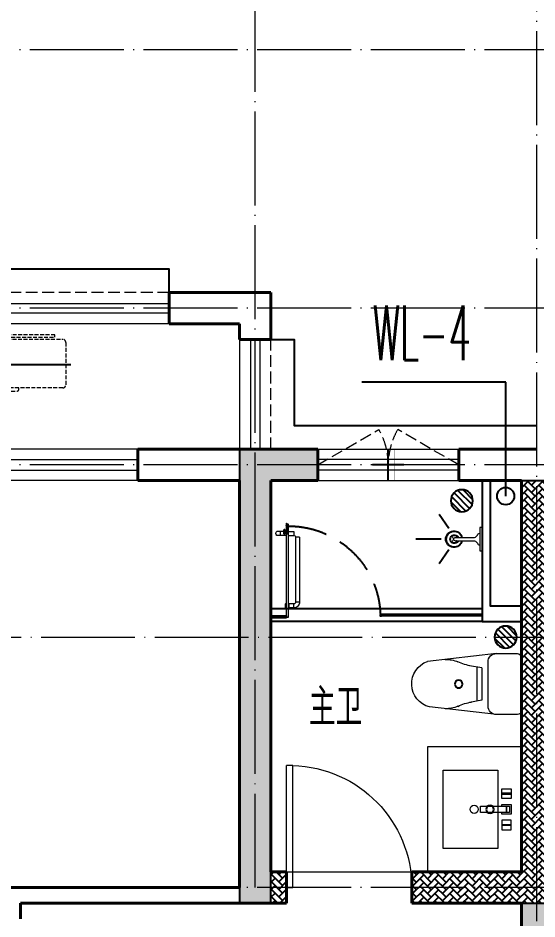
# Model space of a CAD drawing. Extents: x 27938 to 1042331, y -235042 to 1535213.
# Drawn here: x 703501 to 706817, y 448032 to 453785 of the extents above; entities that cross this region are included whole.
import ezdxf

# ---------------------------------------------------------------- set-up
doc = ezdxf.new("R2010")
doc.units = 0
doc.header["$LTSCALE"] = 1000
doc.header["$MEASUREMENT"] = 0
doc.linetypes.add('DASH', pattern=[0.35, 0.25, -0.1])
doc.linetypes.add('DOTE', pattern=[2.42, 2, -0.2, 0.02, -0.2])
for name, color, linetype in [('$RECOVER_210609100354-32', 7, 'Continuous'), ('3.5方案汇报，与郭总、侯月琴确定户型_t8$0$2020.03.04 -1安徽标准化洋房户型(UA）_t8_t8$0$看线', 154, 'Continuous'), ('COLUMN', 9, 'Continuous'), ('DIM_污水', 3, 'Continuous'), ('EQUIP_地漏', 7, 'Continuous'), ('EQUIP_污水', 7, 'Continuous'), ('IP-bath&kitchen-JOHNSON', 4, 'Continuous'), ('P-bath&kitchen-JOHNSON', 4, 'Continuous'), ('PUB_TEXT', 4, 'Continuous'), ('TWT_LEAD', 3, 'Continuous'), ('VPIPE-污水', 2, 'W'), ('保温', 6, 'Continuous'), ('机电标识类', 1, 'Continuous'), ('看线', 251, 'Continuous')]:
    doc.layers.add(name, color=color, linetype=linetype)
for name, color, linetype, lineweight in [('DOTE', 19, 'DOTE', 9), ('LVTRY', 1, 'Continuous', 13), ('PUB_HATCH', 8, 'Continuous', 9), ('WALL', 9, 'Continuous', 40), ('WINDOW', 8, 'Continuous', 15), ('平面-栏杆', 135, 'Continuous', 15), ('平面-看线', 45, 'Continuous', 15), ('平面-空调室内机', 176, 'Continuous', 9), ('平面-空调预留孔', 173, 'Continuous', 15), ('空调', 76, 'Continuous', 13)]:
    doc.layers.add(name, color=color, linetype=linetype, lineweight=lineweight)
doc.styles.add('_TWT_SERIAL', font='simplex.shx', dxfattribs={"width": 0.6, "oblique": 10, "height": 3, "bigfont": 'aadri.shx'})
doc.styles.get("Standard").update_dxf_attribs({"font": 'gbenor.shx', "bigfont": 'gbcbig.shx'})
doc.styles.add('黑体', font='simhei.ttf')
doc.linetypes.add('W', pattern='A,3,-0.2,["W",Standard,S=0.25,R=0,X=-0.1,Y=-0.115],-0.2', length=3.4)

# ---------------------------------------------------------------- blocks, each defined once
blk = doc.blocks.new('rrrrrrrrrrrra')
at = {"color": 0}
for p, q in [((252.6, 483.7), (-87.4, 483.7)), ((-112.4, 458.7), (-112.4, 324.3)), ((277.6, 324.3), (277.6, 458.7)), ((-112.4, 324.3), (-63.7, -103.4)), ((277.6, 324.3), (227.5, -115.6)), ((-59.1, 271.1), (224.3, 271.1)), ((-20.6, 232.4), (-34.2, 153.6)), ((185.8, 232.4), (-20.6, 232.4)), ((185.8, 232.4), (199.4, 153.6)), ((191.3, 200.5), (-26.1, 200.5))]:
    blk.add_line(p, q, dxfattribs=at)
for centre, radius, start, end in [((-87.4, 458.7), 25, 90, 180), ((252.6, 458.7), 25, 0, 90), ((-59.1, 324.3), 53.3, 180, 270), ((224.3, 324.3), 53.3, 270, 0), ((-322.6, 209.8), 293.8, 333.53685, 351.48282), ((487.8, 209.8), 293.8, 188.51718, 206.46315), ((149, -3.2), 224.1, 158.52022, 180), ((16.2, -3.2), 224.1, 0, 21.47978), ((83.8, -63.6), 152.8, 195.07732, 340.11812)]:
    blk.add_arc(centre, radius, start, end, dxfattribs=at)
blk = doc.blocks.new('A$C1E0F638F')
at = {"color": 0}
for points in [[(499.7, 435.1), (499.7, 85.1), (0, 85.1), (0, 435.1)], [(269.9, 30), (229.9, 30), (229.9, 195), (269.9, 195)], [(119.9, 0), (179.9, 0), (179.9, 60), (119.9, 60)], [(379.9, 0), (319.9, 0), (319.9, 60), (379.9, 60)], [(146.9, 55), (152.9, 55), (152.9, 5), (146.9, 5)], [(229.9, 30), (269.9, 30), (269.9, 10), (229.9, 10)], [(352.9, 55), (346.9, 55), (346.9, 5), (352.9, 5)]]:
    blk.add_lwpolyline(points, close=True, dxfattribs=at)
blk.add_lwpolyline([(269.9, 60), (279.9, 60), (279.9, 0), (219.9, 0), (219.9, 60), (229.9, 60)], dxfattribs=at)
blk.add_circle((249.9, 236.3), 26, dxfattribs=at)
blk = doc.blocks.new('135')
blk.add_hatch(color=0).paths.add_polyline_path([(4.8, 1.8), (3.6, -1), (-4.7, 2.5), (-3.5, 5.3)])
at = {"color": 0}
for p, q in [((-6.3, 2.6), (5.4, -2.3)), ((-5.7, 2.9), (-5.2, 2.7)), ((-5.6, 18.9), (-3.4, 19.4)), ((-3.4, 19.4), (-5.5, 19.4)), ((5.2, 10.9), (-5.3, 10.9)), ((5.2, 9.7), (-5.2, 9.7)), ((-5.2, 2.7), (-3.8, 5.9)), ((-5, 10.9), (-5, 30.5)), ((-3.8, 5.9), (5.4, 2.1)), ((0, 0), (0, 39.1)), ((5.6, 18.9), (3.4, 19.3)), ((3.4, 19.3), (5.6, 19.3)), ((4.1, -1.2), (5.4, 2.1)), ((5, 10.9), (5, 32.3)), ((4.1, -1.2), (5.7, -1.8))]:
    blk.add_line(p, q, dxfattribs=at)
for centre, radius, start, end in [((6.2, 15.8), 13.5, 151.01474, 204.84033), ((13.5, 4.2), 20.5, 163.09243, 182.0012), ((-6, 3.6), 1, 184.22753, 248.46611), ((8.6, 15.5), 14.6, 166.278, 198.09535), ((13.5, 4.2), 19.5, 163.74431, 182.52687), ((-5.5, 3.3), 0.5, 181.9385, 247.25971), ((-5.2, 22.1), 0.5, 335.76434, 151.01474), ((3.8, 18.1), 9.42, 155.76434, 171.97728), ((5.2, 22.3), 0.5, 29.84246, 204.57404), ((-5.9, 17.2), 11.7, 10.47502, 24.57404), ((29.1, 6.7), 24, 172.94395, 199.23182), ((-6.3, 15.4), 12.4, 338.64492, 16.0476), ((-6, 15.8), 13.4, 334.91114, 29.84246), ((26.4, 6.3), 20.6, 169.14538, 199.95258), ((5.9, -1.2), 1.17, 247.45971, 19.95258), ((5.9, -1.4), 0.5, 247.45971, 19.23182)]:
    blk.add_arc(centre, radius, start, end, dxfattribs=at)
blk.add_open_spline([(-5, 30.5), (-4.1, 31.3), (-2.3, 33), (0.9, 29.2), (3.5, 31.1), (5, 32.3)], degree=3, knots=[0, 0, 0, 0, 3.066329, 6.218313, 11.124135, 11.124135, 11.124135, 11.124135], dxfattribs=at)
blk = doc.blocks.new('SDFAWERAWER')
at = {"layer": 'LVTRY', "color": 0}
for p, q in [((593941.2, -1242210.1), (593783.7, -1242594.8)), ((593964.6, -1242219.7), (593807.2, -1242604.4)), ((593941.2, -1242210.1), (593964.6, -1242219.7)), ((593987.8, -1242190.5), (593978.2, -1242214)), ((594007.5, -1242226), (593978.2, -1242214)), ((594017.1, -1242202.5), (593987.8, -1242190.5)), ((594015.8, -1242220.4), (594027.2, -1242192.7)), ((594015.8, -1242220.4), (594021.7, -1242222.8)), ((594025.7, -1242203.9), (594018.5, -1242221.5)), ((594018.5, -1242221.5), (594021.5, -1242220.3)), ((594025.4, -1242210.8), (594021.5, -1242220.3)), ((594022.6, -1242220.7), (594021.7, -1242222.8)), ((594021.7, -1242222.8), (594023.9, -1242221.9)), ((594022.6, -1242211.4), (594029.8, -1242193.8)), ((594024.2, -1242221.4), (594023.9, -1242221.9)), ((594025.4, -1242210.8), (594031.1, -1242196.8)), ((594027.2, -1242192.7), (594033, -1242195.1)), ((594027.7, -1242234.3), (594078.4, -1242255)), ((594029.8, -1242193.8), (594031.1, -1242196.8)), ((594032.2, -1242197.2), (594033, -1242195.1)), ((594033, -1242195.1), (594034, -1242197.4)), ((594033.8, -1242197.9), (594034, -1242197.4)), ((594047.3, -1242200.9), (594035.9, -1242228.7)), ((594035.9, -1242228.7), (594038.6, -1242229.7)), ((594037.3, -1242210.8), (594088, -1242231.6)), ((594038.6, -1242229.7), (594045.2, -1242213.6)), ((594038.6, -1242229.7), (594041.6, -1242228.5)), ((594041.6, -1242228.5), (594051.2, -1242205)), ((594049.9, -1242202), (594043.3, -1242218.2)), ((594047.3, -1242200.9), (594049.9, -1242202)), ((594049.9, -1242202), (594051.2, -1242205)), ((594057.1, -1242246.3), (594066.7, -1242222.8)), ((593783.7, -1242594.8), (593807.2, -1242604.4)), ((593803.2, -1242641.3), (593812.8, -1242617.9)), ((593803.2, -1242641.3), (593832.6, -1242653.3)), ((593812.8, -1242617.9), (593842.2, -1242629.9)), ((593842.2, -1242629.9), (593832.6, -1242653.3)), ((593845.2, -1242628.6), (593833.8, -1242656.3)), ((593847.8, -1242629.7), (593836.5, -1242657.4)), ((593845.2, -1242628.6), (593842.2, -1242629.9)), ((593847.8, -1242629.7), (593845.2, -1242628.6)), ((593847.1, -1242661.8), (593858.5, -1242634.1)), ((593849.8, -1242662.9), (593861.2, -1242635.2)), ((593852.1, -1242661.9), (593862.1, -1242637.4)), ((593858.5, -1242634.1), (593861.2, -1242635.2)), ((593861.2, -1242635.2), (593862.1, -1242637.4)), ((593833.8, -1242656.3), (593832.6, -1242653.3)), ((593836.5, -1242657.4), (593833.8, -1242656.3)), ((593847.1, -1242661.8), (593849.8, -1242662.9))]:
    blk.add_line(p, q, dxfattribs=at)
blk.add_lwpolyline([(593823.5, -1242717), (594045.8, -1242173.9), (594036.5, -1242170.2), (593814.2, -1242713.2)], close=True, dxfattribs=at)
blk.add_arc((594075.3, -1242240), 15.3, 281.79322, 33.70188, dxfattribs=at)
for centre, major_axis, start_param, end_param in [((593974.2, -1242223.6), (3.93, 9.6), 0, 1.570796), ((593816.8, -1242608.3), (13.5, 33.1), 1.570796, 3.141593), ((593816.8, -1242608.3), (3.93, 9.6), 1.570796, 3.141593)]:
    blk.add_ellipse(centre, major_axis=major_axis, ratio=1, start_param=start_param, end_param=end_param, dxfattribs=at)
at = {"layer": 'P-bath&kitchen-JOHNSON', "color": 0, "linetype": 'DASH'}
blk.add_arc((593809.8, -1242714), 586.2, 67.53695, 157.13247, dxfattribs=at)
at = {"layer": 'LVTRY', "color": 8, "xscale": -1, "rotation": 157.7329157530927}
blk.add_blockref('135', (594045.3, -1242161.9), dxfattribs=at)
blk = doc.blocks.new('A$C5DCB2F21')
at = {"layer": 'IP-bath&kitchen-JOHNSON', "color": 0}
for p, q in [((-68.3, -213.2), (-157.7, -275)), ((68.2, -213.2), (157.6, -275)), ((-0.1, -261.4), (-0.1, -424.7))]:
    blk.add_line(p, q, dxfattribs=at)
for centre, major_axis, ratio, start_param, end_param in [((0, -178.8), (-51, 0), 0.990052, -1.36297, 4.504563), ((0, -177.8), (-26.8, 0), 0.994812, -1.167677, 4.309269)]:
    blk.add_ellipse(centre, major_axis=major_axis, ratio=ratio, start_param=start_param, end_param=end_param, dxfattribs=at)
at = {"layer": 'LVTRY', "color": 0}
for p, q in [((73.6, 0), (-73.6, 0)), ((-10.5, -173.5), (-10.5, -49.3)), ((10.6, -173.5), (10.6, -49.3))]:
    blk.add_line(p, q, dxfattribs=at)
blk.add_lwpolyline([(73.6, 0), (73.6, -15.8), (-73.6, -15.8), (-73.6, 0)], dxfattribs=at)
for points in [[(-26.3, -30.7, -0.364142), (-37.8, -15.8, -0.020495)], [(-10.5, -49.4, 0.214893), (-26.3, -30.7, 7.649644)], [(10.6, -49.3, -0.21439), (26.3, -30.7, -7.649644)], [(26.3, -30.7, 0.364142), (37.8, -15.8, 0.020495)]]:
    blk.add_lwpolyline(points, format="xyb", dxfattribs=at)
blk.add_arc((0, -173.5), 10.5, 180, 0, dxfattribs=at)
for centre, major_axis, ratio, start_param, end_param in [((0, -181.3), (53.6, 0), 0.987577, 1.76809, 7.656688), ((-12.4, -164.7), (0, 1.43), 0.85, -1.570796, 4.712389), ((12.5, -164.7), (0, 1.43), 0.85, 4.712389, 10.995574), ((-12.4, -189.2), (0, 1.43), 0.85, 4.712389, 10.995574), ((12.5, -189.2), (0, 1.43), 0.85, 4.712389, 10.995574)]:
    blk.add_ellipse(centre, major_axis=major_axis, ratio=ratio, start_param=start_param, end_param=end_param, dxfattribs=at)
blk = doc.blocks.new('fgdfsdfsfssfes')
at = {"layer": '$RECOVER_210609100354-32', "color": 8}
for points in [[(575943.8, 371358.3), (575943.8, 370458), (575693.8, 370458)], [(575893.8, 371358.3), (575893.8, 370558), (575693.8, 370558)]]:
    blk.add_lwpolyline(points, dxfattribs=at)
at = {"layer": 'IP-bath&kitchen-JOHNSON', "color": 8}
for p, q in [((575943.8, 370538), (577293.8, 370538)), ((575943.8, 370503), (576593.8, 370503)), ((575943.8, 370493), (576593.8, 370493)), ((576593.8, 370493), (576593.8, 370503)), ((577293.8, 370493), (577193.8, 370493)), ((577193.8, 370483), (577193.8, 370493)), ((577293.8, 370483), (577193.8, 370483)), ((575943.8, 370458), (577293.8, 370458))]:
    blk.add_line(p, q, dxfattribs=at)
at = {"layer": 'LVTRY', "color": 8}
blk.add_lwpolyline([(576293.8, 368858.3), (575693.8, 368858.3), (575693.8, 369658.3), (576293.8, 369658.3)], close=True, dxfattribs=at)
at = {"layer": 'IP-bath&kitchen-JOHNSON', "color": 8, "rotation": 22.25976934310711}
blk.add_blockref('SDFAWERAWER', (-443124.7, 1295643.5), dxfattribs=at)
at = {"layer": 'LVTRY', "color": 8, "rotation": 90.008488524447}
blk.add_blockref('A$C5DCB2F21', (575943.8, 370983.3), dxfattribs=at)
at = {"layer": 'LVTRY', "color": 8, "extrusion": (0, 0, -1), "xscale": -1, "zscale": -1, "rotation": 270}
blk.add_blockref('rrrrrrrrrrrra', (-576177.5, 369975.6), dxfattribs=at)
at = {"layer": 'LVTRY', "color": 8, "xscale": -1, "rotation": 270}
blk.add_blockref('A$C1E0F638F', (575758.7, 369008.6), dxfattribs=at)
blk = doc.blocks.new('GFDGDGRDGRDG')
at = {"layer": 'DOTE', "linetype": 'DOTE', "ltscale": 0.3}
for p, q in [((598193.7, 368758.3), (598193.7, 376108.3)), ((599993.7, 360558.3), (599993.7, 376108.3)), ((626393.7, 374108.3), (573593.7, 374108.3)), ((626393.7, 372458.3), (573593.7, 372458.3)), ((626393.7, 371458.3), (573593.7, 371458.3)), ((573593.7, 370358.3), (626393.7, 370358.3)), ((626393.7, 368758.3), (573593.7, 368758.3))]:
    blk.add_line(p, q, dxfattribs=at)
blk = doc.blocks.new('HFHFHFHFTF')
at = {"layer": 'PUB_HATCH'}
blk.add_hatch(color=256, dxfattribs=at).paths.add_polyline_path([(559316.6, 373623.7), (559316.6, 373823.7), (558816.6, 373823.7), (558816.6, 370923.7), (559016.6, 370923.7), (559016.6, 373623.7)])
at = {"layer": 'COLUMN', "color": 8}
for p, q in [((559316.6, 373823.7), (558816.6, 373823.7)), ((558816.6, 373823.7), (558816.6, 370923.7)), ((559316.6, 373623.7), (559316.6, 373823.7)), ((559016.6, 370923.7), (559016.6, 373623.7)), ((559016.6, 373623.7), (559316.6, 373623.7)), ((558816.6, 370923.7), (559016.6, 370923.7))]:
    blk.add_line(p, q, dxfattribs=at)
blk = doc.blocks.new('dongkong')
at = {"color": 0}
blk.add_wipeout([(-603756, 210771), (-603756, 210570.8), (-603836, 210570.8), (-603836, 210771)], dxfattribs=at)
at = {"layer": '机电标识类', "color": 0, "linetype": 'DASH', "ltscale": 400}
for p, q in [((-603796, 210771), (-603796, 210570.8)), ((-603896, 210670.7), (-603696, 210670.7))]:
    blk.add_line(p, q, dxfattribs=at)
at = {"layer": '空调', "color": 0, "linetype": 'DASH', "const_width": 2}
blk.add_lwpolyline([(-603756, 210771), (-603756, 210570.8), (-603836, 210570.8), (-603836, 210771)], close=True, dxfattribs=at)
blk = doc.blocks.new('VDVDVDCZSCCS')
at = {"layer": '保温', "linetype": 'ByBlock', "ltscale": 10}
h = blk.add_hatch(dxfattribs=at)
h.set_pattern_fill('AR-HBONE', color=251, scale=55)
h.set_pattern_definition([(45, (0, 0), (0, 47.4157523), [100.584, -33.528]), (135, (23.708, 23.708), (3e-15, 47.4157523), [100.584, -33.528])])
h.paths.add_polyline_path([(559016.5, 370923.7), (559016.5, 371123.7), (559116.5, 371123.7), (559116.5, 370923.7)])
blk = doc.blocks.new('A$C04040EB5')
at = {"layer": '保温', "linetype": 'ByBlock', "ltscale": 10}
h = blk.add_hatch(dxfattribs=at)
h.set_pattern_fill('AR-HBONE', color=251, scale=55)
h.set_pattern_definition([(45, (-445516.58, -596848.81), (0, 47.4157523), [100.584, -33.528]), (135, (-445492.87, -596825.102), (3e-15, 47.4157523), [100.584, -33.528])])
edge = h.paths.add_edge_path()
edge.add_line((200, 5000), (200, 7500))
edge.add_line((200, 7500), (0, 7500))
edge.add_line((0, 7500), (0, 5000))
edge.add_line((0, 5000), (200, 5000))
h = blk.add_hatch(dxfattribs=at)
h.set_pattern_fill('AR-HBONE', color=251, scale=55)
h.set_pattern_definition([(45, (-445516.58, -596848.81), (0, 47.4157523), [100.584, -33.528]), (135, (-445492.87, -596825.102), (3e-15, 47.4157523), [100.584, -33.528])])
edge = h.paths.add_edge_path()
edge.add_line((900, 4800), (900, 5000))
edge.add_line((900, 5000), (-700, 5000))
edge.add_line((-700, 5000), (-700, 4800))
edge.add_line((-700, 4800), (900, 4800))
at = {"layer": '保温', "linetype": 'Continuous', "ltscale": 10}
h = blk.add_hatch(dxfattribs=at)
h.set_pattern_fill('HEX', color=251, scale=10, angle=90, style=0)
h.set_pattern_definition([(90, (-503782.47, -516048.461), (-16.49778, 1e-15), [9.525, -19.05]), (210, (-503782.47, -516048.461), (8.24889, -14.2874966), [9.525, -19.05]), (150, (-503782.47, -516038.936), (-8.24889, -14.2874966), [9.525, -19.05])])
edge = h.paths.add_edge_path()
edge.add_line((200, 4800), (0, 4800))
edge.add_line((0, 4800), (0.1, 0))
edge.add_line((0.1, 0), (200.1, 0))
edge.add_line((200.1, 0), (200, 4800))
at = {"layer": '保温', "color": 251, "linetype": 'ByBlock', "ltscale": 10}
for p, q in [((0, 7500), (200, 7500)), ((0, 4800), (200, 4800))]:
    blk.add_line(p, q, dxfattribs=at)
blk = doc.blocks.new('gsergvr')
at = {"layer": '平面-空调预留孔', "color": 0, "linetype": 'DASH', "ltscale": 0.1}
for p, q in [((34075.4, 17176.2), (34075.4, 17166.2)), ((34085.4, 17156.2), (34438.2, 17156.2)), ((34448.2, 17166.2), (34448.2, 17176.2))]:
    blk.add_line(p, q, dxfattribs=at)
blk.add_lwpolyline([(34679.3, 17515.3), (34259.5, 17515.3), (34259.5, 17500.2), (34679.3, 17500.2)], close=True, dxfattribs=at)
blk.add_lwpolyline([(34728.6, 17176.2), (33988.6, 17176.2, -0.414214), (33968.6, 17196.2), (33968.6, 17466.2, -0.414214), (33988.6, 17486.2), (34728.6, 17486.2, -0.414214), (34748.6, 17466.2), (34748.6, 17196.2, -0.414214)], format="xyb", close=True, dxfattribs=at)
for centre, start, end in [((34085.4, 17166.2), 180, 270), ((34438.2, 17166.2), 270, 0)]:
    blk.add_arc(centre, 10, start, end, dxfattribs=at)
at = {"layer": '平面-空调预留孔', "color": 0, "linetype": 'DASH', "ltscale": 0.1, "style": '黑体', "width": 1.2}
blk.add_text('A.C', height=117.05, dxfattribs=at).set_placement((34110.9, 17264.8))
blk = doc.blocks.new('rtyryrtyeeretee')
at = {"layer": '平面-空调预留孔', "color": 8}
blk.add_blockref('gsergvr', (635673.5, 326705.8), dxfattribs=at)
blk = doc.blocks.new('$WINLIB2D$00000001')
at = {"color": 0}
for points in [[(-0.5, 0.5), (-0.5, -0.5)], [(-0.5, 0.5), (0.5, 0.5)], [(0.5, -0.5), (0.5, 0.5)], [(0.5, 0.1667), (-0.5, 0.1667)], [(0.5, -0.1667), (-0.5, -0.1667)], [(-0.5, -0.5), (0.5, -0.5)]]:
    blk.add_lwpolyline(points, dxfattribs=at)
blk = doc.blocks.new('$DorLib2D$00000001')
for p, q in [((0.45, 0.975), (0.5, 0.975)), ((0.45, 0), (0.45, 0.975)), ((0.5, 0), (0.5, 0.975)), ((0.5, 0), (0.45, 0))]:
    blk.add_line(p, q)
at = {"lineweight": 13}
blk.add_arc((0.475, 0), 0.975, 91.46928, 180, dxfattribs=at)
blk = doc.blocks.new('$TwtSys$00000141')
for p, q in [((-141, 12), (-15, 138)), ((-141, 12), (-15, 138)), ((-131, -53), (53, 131)), ((-131, -53), (53, 131)), ((-100, -100), (100, 100)), ((-100, -100), (100, 100)), ((-49, -131), (131, 49)), ((-49, -131), (131, 49)), ((17, -138), (138, -17)), ((17, -138), (138, -17))]:
    blk.add_line(p, q)
blk.add_circle((0, 0), 141)
blk.add_circle((0, 0), 141)
blk = doc.blocks.new('$TwtSys$00000147')
blk.add_circle((0, 0, 0), 25)

msp = doc.modelspace()

# ---------------------------------------------------------------- linework, layer by layer
at = {"layer": 'DIM_污水'}
for p, q in [((706616.6, 451459), (705698.6, 451459)), ((706616.6, 450732.1), (706616.6, 451459))]:
    msp.add_line(p, q, dxfattribs=at)
at = {"layer": 'TWT_LEAD'}
msp.add_line((702302.8, 451573.4), (703838.6, 451573.4), dxfattribs=at)
at = {"layer": 'VPIPE-污水'}
msp.add_circle((706616.6, 450732.1), 55, dxfattribs=at)
at = {"layer": 'WALL', "color": 8}
for p, q in [((705116.6, 452032.1), (704466.6, 452032.1)), ((704466.6, 451832.1), (704466.6, 452032.1)), ((705116.6, 452032.1), (705116.6, 451732.1)), ((704916.6, 451832.1), (704466.6, 451832.1)), ((704916.6, 451832.1), (704916.6, 451732.1)), ((705116.6, 451732.1), (704916.6, 451732.1)), ((705016.6, 451032.1), (704266.7, 451032.1)), ((704266.7, 451032.1), (704266.7, 450832.1)), ((705416.6, 451032.1), (705016.6, 451032.1)), ((705416.6, 450832.1), (705416.6, 451032.1)), ((706816.6, 451032.1), (706316.6, 451032.1)), ((706316.6, 451032.1), (706316.6, 450832.1)), ((704266.7, 450832.1), (704916.6, 450832.1)), ((704916.6, 450832.1), (704916.6, 448232.1)), ((705116.6, 450832.1), (705116.6, 448332.1)), ((705116.6, 450832.1), (705416.6, 450832.1)), ((706316.6, 450832.1), (706716.6, 450832.1)), ((706716.6, 450832.1), (706716.6, 448332.1)), ((705216.6, 448332.1), (705116.6, 448332.1)), ((705216.6, 448132.1), (705216.6, 448332.1)), ((706716.6, 448332.1), (706016.6, 448332.1)), ((706016.6, 448332.1), (706016.6, 448132.1)), ((703416.6, 448232.1), (704916.6, 448232.1)), ((703516.6, 448032.1), (703516.6, 448132.1)), ((703516.6, 448132.1), (705016.6, 448132.1)), ((705016.6, 448132.1), (705216.6, 448132.1)), ((706016.6, 448132.1), (706716.6, 448132.1)), ((706716.6, 448132.1), (706716.6, 443332.1))]:
    msp.add_line(p, q, dxfattribs=at)
at = {"layer": 'WINDOW'}
msp.add_line((705216.6, 448332.1), (706016.6, 448332.1), dxfattribs=at)
at = {"layer": '平面-栏杆', "color": 8}
for points in [[(702566.6, 451962.1), (704466.6, 451962.4)], [(702566.6, 451902.1), (704466.6, 451902.4)], [(704986.3, 451732.1), (704986.6, 451032.1)], [(705046.3, 451732.1), (705046.6, 451032.1)]]:
    msp.add_lwpolyline(points, dxfattribs=at)
at = {"layer": '平面-看线', "color": 8, "linetype": 'DASH', "ltscale": 0.3}
msp.add_line((705116.6, 451032.1), (705116.3, 451732.1), dxfattribs=at)
msp.add_lwpolyline([(704466.6, 452032.1), (702566.6, 452032.1)], dxfattribs=at)
at = {"layer": '平面-看线', "color": 8}
for points in [[(704466.6, 451832.1), (702566.6, 451832.1)], [(704916.3, 451732.1), (704916.6, 451032.1)]]:
    msp.add_lwpolyline(points, dxfattribs=at)
at = {"layer": '看线', "color": 8, "ltscale": 0.5}
for points in [[(704466.6, 452032.1), (704466.6, 452182.1), (702566.6, 452182.1), (702566.6, 452032.1)], [(705116.3, 451732.1), (705266.3, 451732.1), (705266.3, 451182.1), (706816.6, 451182.1)]]:
    msp.add_lwpolyline(points, dxfattribs=at)

# ---------------------------------------------------------------- block references
at = {"color": 8}
for name, p in [('HFHFHFHFTF', (146100, 77208.4)), ('rtyryrtyeeretee', (33384.7, 107541.1)), ('VDVDVDCZSCCS', (146100, 77208.4)), ('A$C04040EB5', (706716.6, 443332.1))]:
    msp.add_blockref(name, p, dxfattribs=at)
at = {"color": 8, "xscale": -1}
msp.add_blockref('fgdfsdfsfssfes', (1282410.3, 79473.8), dxfattribs=at)
at = {"layer": '3.5方案汇报，与郭总、侯月琴确定户型_t8$0$2020.03.04 -1安徽标准化洋房户型(UA）_t8_t8$0$看线', "ltscale": 10}
msp.add_blockref('GFDGDGRDGRDG', (106822.9, 79473.8), dxfattribs=at)
at = {"layer": 'EQUIP_地漏', "xscale": 0.5, "yscale": -0.5, "zscale": 0.5}
for p in [(706336.5, 450702.1), (706616.6, 449831.8)]:
    msp.add_blockref('$TwtSys$00000141', p, dxfattribs=at)
at = {"layer": 'EQUIP_污水', "yscale": -1, "rotation": 180}
for p in [(706316.5, 449531.9), (706516.5, 448732.1)]:
    msp.add_blockref('$TwtSys$00000147', p, dxfattribs=at)
at = {"layer": 'WINDOW'}
for name, p, xscale, yscale, zscale, rotation in [('$WINLIB2D$00000001', (703516.7, 450932.1), 1500, 200, 1500, 180.0000000002446), ('$DorLib2D$00000001', (705616.6, 448232.1), -800, 800, -800, 3.520335325242332e-09)]:
    msp.add_blockref(name, p, dxfattribs=dict(at, xscale=xscale, yscale=yscale, zscale=zscale, rotation=rotation))

# ---------------------------------------------------------------- texts
at = {"layer": 'DIM_污水', "color": 7, "style": '_TWT_SERIAL', "width": 0.48}
msp.add_text('WL-4', height=350, dxfattribs=at).set_placement((705768.6, 451599))
at = {"layer": 'PUB_TEXT', "color": 8}
msp.add_text('主卫', height=236.31, dxfattribs=at).set_placement((705360, 449266.4))

# ---------------------------------------------------------------- next in the draw order: block references
at = {"layer": '平面-空调室内机', "color": 8, "ltscale": 0.3, "rotation": 180}
msp.add_blockref('dongkong', (102070.5, 661603), dxfattribs=at)

# ---------------------------------------------------------------- next in the draw order: linework, layer by layer
at = {"layer": 'WINDOW', "color": 8, "linetype": 'DASH', "ltscale": 0.3}
for points in [[(705416.6, 450932.1), (705806.3, 451157, -0.131605), (705866.6, 450932.1)], [(706316.6, 450932.1), (705926.8, 451157, 0.131605), (705866.6, 450932.1)]]:
    msp.add_lwpolyline(points, format="xyb", dxfattribs=at)

# ---------------------------------------------------------------- next in the draw order: block references
at = {"layer": 'WINDOW', "xscale": -900, "yscale": 200, "zscale": -900, "rotation": 180.0000000002446}
msp.add_blockref('$WINLIB2D$00000001', (705866.6, 450932.1), dxfattribs=at)

doc.saveas('drawing.dxf')
